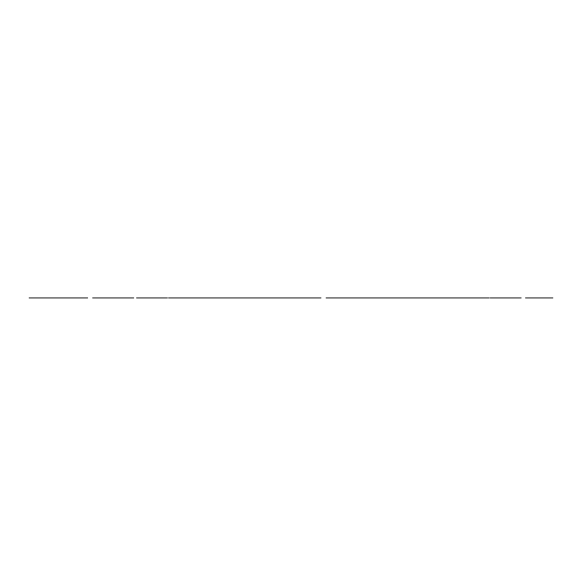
<?xml version="1.0" encoding="UTF-8"?>
<svg xmlns="http://www.w3.org/2000/svg" width="582" height="582" viewBox="0 0 582 582"><rect width="100%" height="100%" fill="white"/><g stroke="black" fill="none" stroke-linecap="round" stroke-linejoin="round"><path stroke-width="0.87" d="M29.1 297.94L87.678 297.94M92.618 297.94L133.765 297.94M136.53 297.94L167.456 297.94M168.511 297.94L321.002 297.94M326.073 297.94L489.346 297.94M490.248 297.94L521.174 297.94M525.488 297.94L552.893 297.94"/></g></svg>
